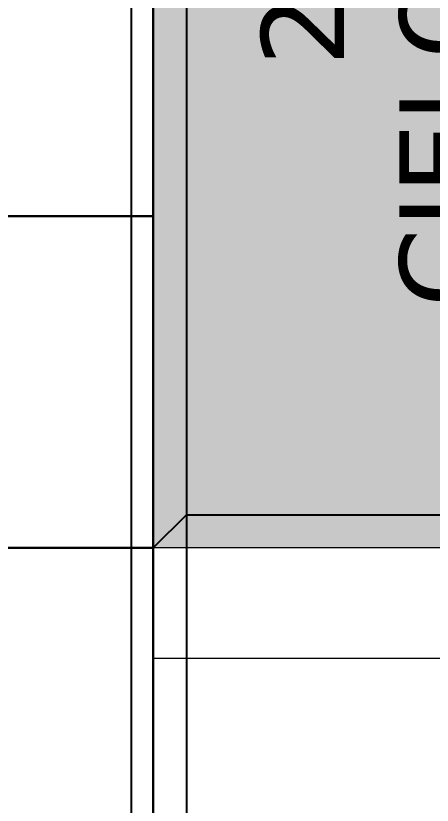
# Model space of a CAD drawing. Header units: metres. Extents: x 126 to 596, y -539 to -70.
# Drawn here: x 351.015 to 351.391, y -381.717 to -381.004 of the extents above; entities that cross this region are included whole.
import ezdxf

# ---------------------------------------------------------------- set-up
doc = ezdxf.new("R2010")
doc.units = ezdxf.units.M
doc.header["$LTSCALE"] = 10
for name, color, linetype in [('01', 1, 'Continuous'), ('A-Aberturas', 2, 'Continuous'), ('A-Autos', 254, 'Continuous'), ('HT-253', 253, 'Continuous'), ('TM-REVEST', 135, 'Continuous')]:
    doc.layers.add(name, color=color, linetype=linetype)
doc.layers.add('A-Equipamiento', color=251, linetype='Continuous', lineweight=5)
doc.layers.add('Dimension', color=3, linetype='Continuous', lineweight=5)
doc.styles.add('Verdana', font='verdana.ttf')
doc.dimstyles.new('ST-COTA-25', dxfattribs={"dimscale": 0.25, "dimtxt": 0.3, "dimasz": 0.1, "dimexe": 0.18, "dimexo": 0.0625, "dimgap": 0.09, "dimtad": 1, "dimzin": 1, "dimdsep": 46, "dimtxsty": 'Verdana', "dimblk1": 'COTA_N', "dimblk2": 'COTA_N', "dimsah": 1, "dimcen": 0.09, "dimclrd": 8, "dimclre": 8, "dimclrt": 7, "dimadec": 0, "dimazin": 0, "dimtfac": 1, "dimtix": 1, "dimtmove": 0, "dimatfit": 3, "dimldrblk": 'COTA_N', "dimfxl": 0.18, "dimtolj": 1, "dimtzin": 0, "dimarcsym": 0})

# ---------------------------------------------------------------- blocks, each defined once
blk = doc.blocks.new('COTA_N')
for p, q in [((0, 0.5), (0, -0.5)), ((-1, 0), (0, 0))]:
    blk.add_line(p, q)
at = {"color": 3, "const_width": 0.065}
blk.add_lwpolyline([(0.141, 0.141), (0.283, 0.283), (0, 0), (-0.141, -0.141), (-0.283, -0.283)], dxfattribs=at)
blk = doc.blocks.new('*D127')
at = {"layer": 'Defpoints', "color": 0, "transparency": 16777216}
for p in [(9.89334, 2.07), (9.89334, 1.92377), (9.89334, 0.97)]:
    blk.add_point(p, dxfattribs=at)
at = {"layer": 'Dimension', "color": 8, "lineweight": -2, "transparency": 16777216}
for p, q in [((9.89334, 2.05438), (9.89334, 1.87877)), ((9.89334, 0.98563), (9.89334, 1.96877)), ((9.86834, 1.92377), (9.84334, 1.92377)), ((9.91834, 1.92377), (9.94334, 1.92377))]:
    blk.add_line(p, q, dxfattribs=at)
at = {"layer": 'Dimension', "color": 8, "lineweight": -2, "transparency": 16777216, "xscale": 0.025, "yscale": 0.025, "zscale": 0.025}
blk.add_blockref('COTA_N', (9.89334, 1.92377), dxfattribs=at)
at = {"layer": 'Dimension', "color": 8, "lineweight": -2, "transparency": 16777216, "xscale": 0.025, "yscale": 0.025, "zscale": 0.025, "rotation": 180}
blk.add_blockref('COTA_N', (9.89334, 1.92377), dxfattribs=at)
at = {"layer": 'Dimension', "color": 2, "transparency": 16777216, "insert": (9.89334, 1.98531), "char_height": 0.075, "attachment_point": 5, "style": 'Verdana'}
blk.add_mtext('\\A1;0.00', dxfattribs=at)
blk = doc.blocks.new('*D128')
at = {"layer": 'Defpoints', "color": 0, "transparency": 16777216}
for p in [(10.05, 2.67), (10.05, 0.07), (10.21646, 0.07)]:
    blk.add_point(p, dxfattribs=at)
at = {"layer": 'Dimension', "color": 8, "lineweight": -2, "transparency": 16777216}
for p, q in [((10.06562, 2.67), (10.26146, 2.67)), ((10.21646, 2.645), (10.21646, 0.095)), ((10.06562, 0.07), (10.26146, 0.07))]:
    blk.add_line(p, q, dxfattribs=at)
at = {"layer": 'Dimension', "color": 8, "lineweight": -2, "transparency": 16777216, "xscale": 0.025, "yscale": 0.025, "zscale": 0.025}
for p, rotation in [((10.21646, 2.67), 90), ((10.21646, 0.07), 270)]:
    blk.add_blockref('COTA_N', p, dxfattribs=dict(at, rotation=rotation))
at = {"layer": 'Dimension', "color": 2, "transparency": 16777216, "insert": (10.09162, 1.52), "char_height": 0.075, "attachment_point": 5, "rotation": 90, "style": 'Verdana'}
blk.add_mtext('\\A1;2.60\\PCIELORRASO', dxfattribs=at)
blk = doc.blocks.new('A$C62401038')
at = {"layer": 'HT-253', "transparency": 33554559}
h = blk.add_hatch(color=153, dxfattribs=at)
h.dxf.hatch_style = 1
h.paths.add_polyline_path([(9.89334, 2.07), (9.89334, 0.97), (11.27834, 0.97), (11.27834, 2.07)])
h.paths.add_polyline_path([(9.92334, 2.04), (9.92334, 1), (11.24834, 1), (11.24834, 2.04)], flags=16)
at = {"layer": 'HT-253', "transparency": 33554495}
h = blk.add_hatch(color=153, dxfattribs=at)
h.dxf.hatch_style = 1
h.paths.add_polyline_path([(9.92334, 2.04), (9.92334, 1), (11.24834, 1), (11.24834, 2.04)])
at = {"layer": '01'}
blk.add_lwpolyline([(9.92334, 2.04), (9.92334, 1), (11.24834, 1), (11.24834, 2.04)], close=True, dxfattribs=at)
blk.add_lwpolyline([(9.92334, 1), (9.89334, 0.97)], dxfattribs=at)
at = {"layer": 'A-Aberturas'}
blk.add_lwpolyline([(9.89334, 0.07), (9.89334, 2.67), (9.87334, 2.67), (9.87334, 0.07), (9.89334, 0.07)], dxfattribs=at)
at = {"layer": 'A-Autos'}
for p, q in [((9.89333, 0.05003), (9.89333, 2.15003)), ((9.92333, 2.15003), (9.92333, 0.05003))]:
    blk.add_line(p, q, dxfattribs=at)
at = {"layer": 'A-Equipamiento', "color": 2}
for points in [[(10.23462, 0.97), (9.89334, 0.97)], [(10.1545, 0.87), (9.89334, 0.87), (9.89334, 0.67), (11.79833, 0.67), (11.79833, 0.87), (10.56275, 0.87)]]:
    blk.add_lwpolyline(points, dxfattribs=at)
at = {"layer": 'TM-REVEST', "color": 35}
for points in [[(9.49334, 1.27), (9.49334, 1.57), (9.89334, 1.57), (9.89334, 1.27), (9.49334, 1.27)], [(9.49334, 0.97), (9.49334, 1.27), (9.89334, 1.27), (9.89334, 0.97), (9.49334, 0.97)], [(9.49334, 0.67), (9.49334, 0.97), (9.89334, 0.97), (9.89334, 0.67), (9.49334, 0.67)]]:
    blk.add_lwpolyline(points, dxfattribs=at)
at = {"layer": 'Dimension'}
dim = blk.add_linear_dim(base=(10.21646, 0.07), p1=(10.05, 2.67), p2=(10.05, 0.07), angle=90, text='<>\\PCIELORRASO', dimstyle='ST-COTA-25', override={"dimclrt": 2}, dxfattribs=at)
dim.commit()
dim.dimension.update_dxf_attribs({"geometry": '*D128', "text_midpoint": (10.21646, 1.52), "dimtype": 128})
dim = blk.add_linear_dim(base=(9.8933374717, 1.9237735658), p1=(9.8933374717, 0.9700000001), p2=(9.8933374717, 2.0700000001), angle=180, dimstyle='ST-COTA-25', override={"dimclrt": 2}, dxfattribs=at)
dim.commit()
dim.dimension.update_dxf_attribs({"geometry": '*D127', "text_midpoint": (9.8933374717, 1.9853098317)})

msp = doc.modelspace()

# ---------------------------------------------------------------- block references
msp.add_blockref('A$C62401038', (341.24563, -382.45478, 0))

doc.saveas('drawing.dxf')
